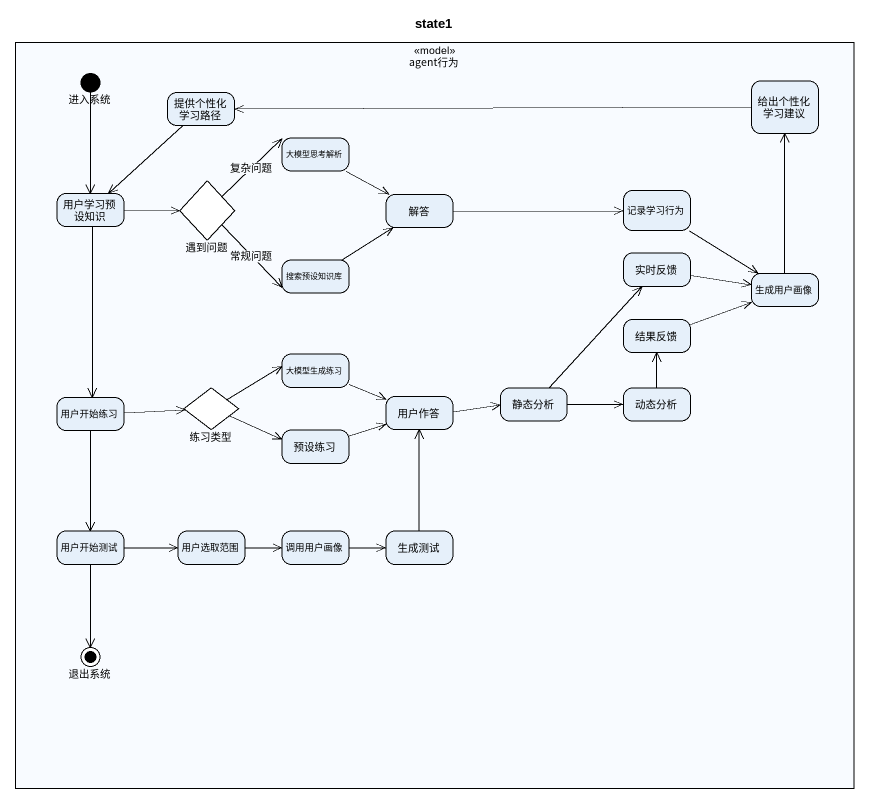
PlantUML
@startuml
title state1
hide empty description
state agent行为 <<model>> {
  state 进入系统 <<start>>
  state 提供个性化学习路径
  state 给出个性化学习建议
  state 大模型思考解析
  state 遇到问题 <<choice>>
  state 用户学习预设知识
  state 解答
  state 记录学习行为
  state 搜索预设知识库
  state 实时反馈
  state 生成用户画像
  state 大模型生成练习
  state 结果反馈
  state 用户开始练习
  state 练习类型 <<choice>>
  state 用户作答
  state 静态分析
  state 动态分析
  state 预设练习
  state 用户开始测试
  state 用户选取范围
  state 调用用户画像
  state 生成测试
  state 退出系统 <<end>>
}
进入系统 --> 用户学习预设知识
提供个性化学习路径 --> 用户学习预设知识
给出个性化学习建议 -left-> 提供个性化学习路径
大模型思考解析 -right-> 解答
遇到问题 -right-> 大模型思考解析 : 复杂问题
遇到问题 --> 搜索预设知识库 : 常规问题
用户学习预设知识 -right-> 遇到问题
用户学习预设知识 --> 用户开始练习
解答 -right-> 记录学习行为
记录学习行为 --> 生成用户画像
搜索预设知识库 -up-> 解答
实时反馈 -right-> 生成用户画像
生成用户画像 -up-> 给出个性化学习建议
大模型生成练习 -right-> 用户作答
结果反馈 -right-> 生成用户画像
用户开始练习 -right-> 练习类型
用户开始练习 --> 用户开始测试
练习类型 -right-> 大模型生成练习
练习类型 -right-> 预设练习
用户作答 -right-> 静态分析
静态分析 -up-> 实时反馈
静态分析 -right-> 动态分析
动态分析 -up-> 结果反馈
预设练习 -right-> 用户作答
用户开始测试 -right-> 用户选取范围
用户开始测试 --> 退出系统
用户选取范围 -right-> 调用用户画像
调用用户画像 -right-> 生成测试
生成测试 -up-> 用户作答
@enduml
